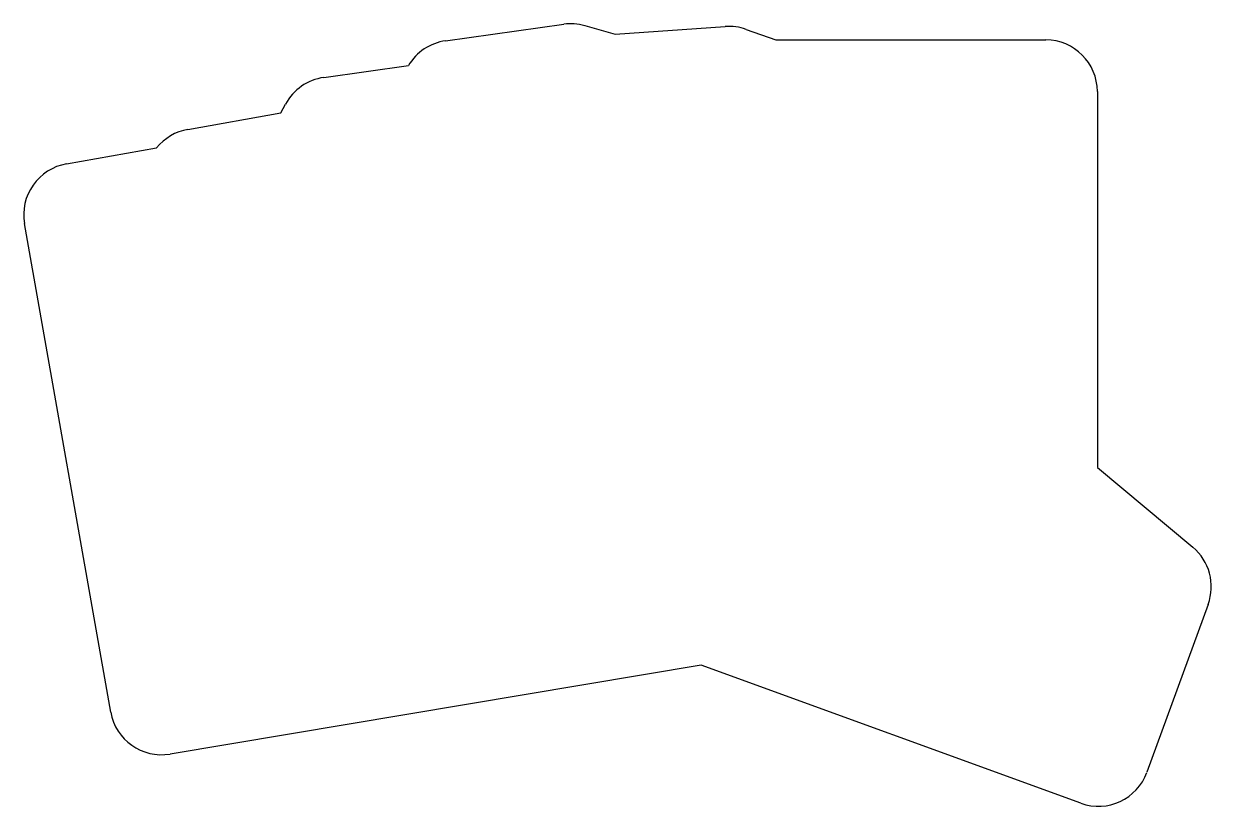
# Model space of a CAD drawing. Header units: millimetres. Extents: x 21 to 205, y -177 to -55.
import ezdxf

# ---------------------------------------------------------------- set-up
doc = ezdxf.new("R2010")
doc.units = ezdxf.units.MM

msp = doc.modelspace()

# ---------------------------------------------------------------- linework, layer by layer
for p, q in [((86.56, -57.91), (104.88, -55.33)), ((108.15, -55.55), (112.86, -56.87)), ((112.86, -56.87), (129.93, -55.68)), ((133.18, -56.13), (137.78, -57.77)), ((137.78, -57.77), (179.65, -57.77)), ((67.66, -63.59), (80.79, -61.75)), ((187.65, -65.77), (187.65, -124.15)), ((60.99, -69.11), (61.73, -67.73)), ((46.59, -71.65), (60.99, -69.11)), ((27.74, -77.01), (41.73, -74.54)), ((34.62, -162.1), (21.25, -86.27)), ((187.65, -124.15), (202.44, -136.5)), ((204.83, -145.38), (195.34, -171.45)), ((126.22, -154.81), (43.82, -168.61)), ((185.09, -176.24), (126.22, -154.81))]:
    msp.add_line(p, q)
for centre, start, end in [((105.99, -63.26), 74.3304, 98), ((130.49, -63.66), 70.3304, 94), ((87.67, -65.83), 98, 149.3178), ((179.65, -65.77), 0, 90), ((68.78, -71.52), 98, 151.7931), ((47.98, -79.53), 100, 141.4096), ((29.13, -84.89), 100, 190), ((197.32, -142.64), 340, 410.1558), ((42.5, -160.72), 190, 279.5038), ((187.82, -168.72), 250, 340)]:
    msp.add_arc(centre, 8, start, end)

doc.saveas('drawing.dxf')
